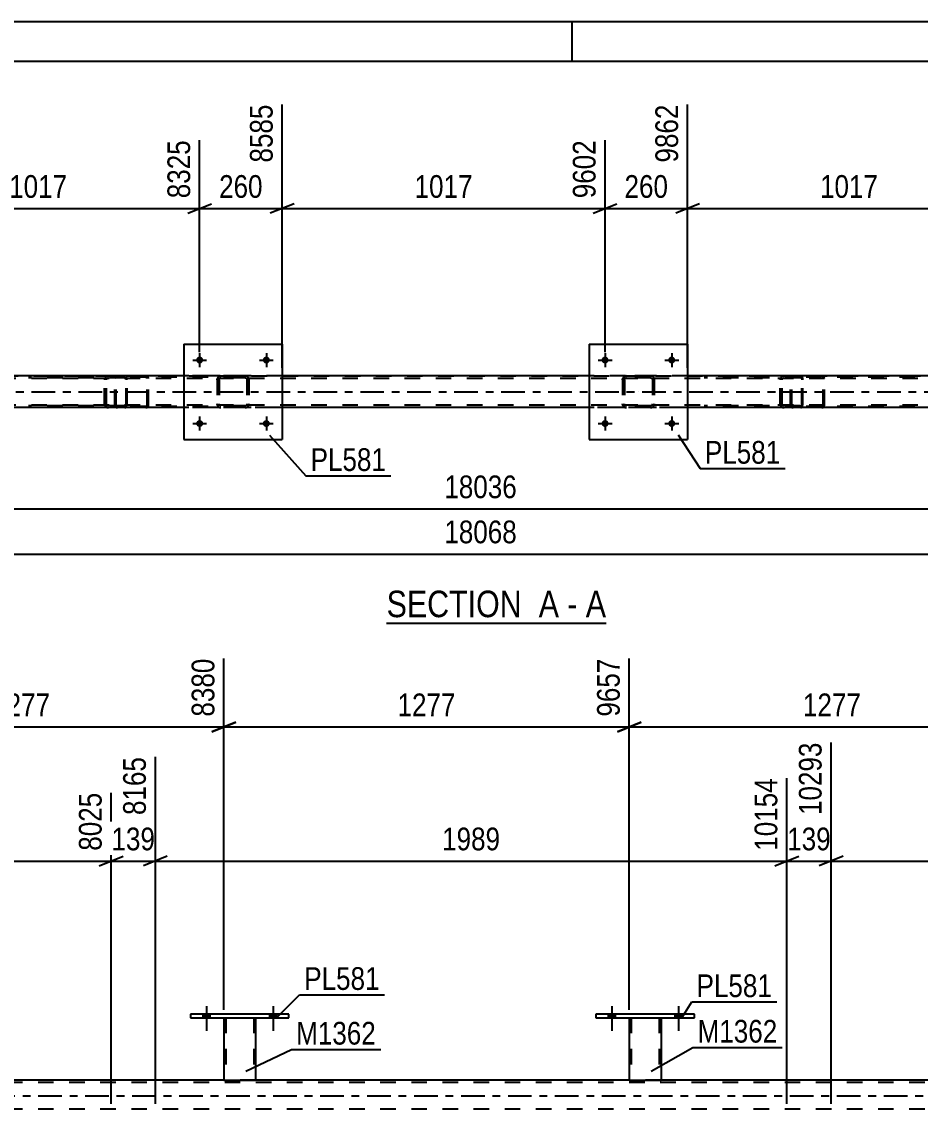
# Model space of a CAD drawing. Header units: millimetres. Extents: x 0 to 841, y 0 to 594.
# Drawn here: x 351.7 to 464.9, y 457 to 594 of the extents above; entities that cross this region are included whole.
import ezdxf

# ---------------------------------------------------------------- set-up
doc = ezdxf.new("R2010")
doc.units = ezdxf.units.MM
doc.linetypes.add('DXK_LINE_DOT2', pattern=[3.9198, 1.9599, -1.9599])
doc.linetypes.add('DXK_LINE_DOT3', pattern=[5.9187, 2.979, -0.9799, 0.9799, -0.9799])
doc.styles.add('Arial Narrow', font='ARIALN.TTF', dxfattribs={"height": 0.2})

# ---------------------------------------------------------------- blocks, each defined once
blk = doc.blocks.new('Unknown-814748569-1133')
at = {"color": 5, "linetype": 'Continuous'}
for p, q in [((841, 594), (0, 594)), ((421, 589), (421, 594)), ((836, 589), (5, 589))]:
    blk.add_line(p, q, dxfattribs=at)
blk = doc.blocks.new('Unknown-814748569-11 - 4858')
at = {"color": 6, "linetype": 'Continuous'}
blk.add_line((397.63, 518.22), (425.28, 518.22), dxfattribs=at)
at = {"color": 0, "linetype": 'Continuous'}
for points in [[(415.74, 518.97), (415.74, 522.47), (397.63, 522.47), (397.63, 518.97)], [(419.34, 518.97), (419.34, 522.47), (416.79, 522.47), (416.79, 518.97)], [(421.67, 518.97), (421.67, 522.47), (420.39, 522.47), (420.39, 518.97)], [(425.28, 518.97), (425.28, 522.47), (422.72, 522.47), (422.72, 518.97)]]:
    blk.add_wipeout(points, dxfattribs=at)
at = {"color": 7, "linetype": 'Continuous', "style": 'Arial Narrow'}
for s, p in [('SECTION ', (397.63, 518.97)), ('A', (416.79, 518.97)), ('A', (422.72, 518.97)), ('-', (420.39, 518.97))]:
    blk.add_text(s, height=3.34, dxfattribs=at).set_placement(p)
blk = doc.blocks.new('Part-814748569-4934 - 4858')
at = {"color": 2, "linetype": 'Continuous'}
for p, q in [((423.15, 553.37), (423.15, 541.37)), ((423.15, 553.37), (435.55, 553.37)), ((435.55, 553.37), (435.55, 541.37)), ((423.15, 541.37), (435.55, 541.37))]:
    blk.add_line(p, q, dxfattribs=at)
blk = doc.blocks.new('Part-814748569-4928 - 4858')
at = {"color": 2, "linetype": 'Continuous'}
for p, q in [((372.07, 553.37), (372.07, 541.37)), ((372.07, 553.37), (384.47, 553.37)), ((384.47, 553.37), (384.47, 541.37)), ((372.07, 541.37), (384.47, 541.37))]:
    blk.add_line(p, q, dxfattribs=at)
blk = doc.blocks.new('Part-814748569-4929 - 4858')
at = {"color": 7, "linetype": 'DXK_LINE_DOT2'}
for p, q in [((376.27, 548.89), (376.3, 549.07)), ((376.3, 549.07), (376.27, 548.89)), ((376.27, 548.89), (376.27, 545.85)), ((376.51, 548.89), (376.52, 548.98)), ((376.51, 548.89), (376.51, 545.85)), ((376.52, 548.98), (376.58, 549.06)), ((376.56, 549.33), (376.75, 549.37)), ((376.75, 549.37), (376.56, 549.33)), ((376.58, 549.06), (376.65, 549.11)), ((376.65, 549.11), (376.75, 549.13)), ((379.79, 549.37), (376.75, 549.37)), ((379.79, 549.13), (376.75, 549.13)), ((379.79, 549.37), (379.97, 549.33)), ((379.97, 549.33), (379.79, 549.37)), ((379.79, 549.13), (379.88, 549.11)), ((379.88, 549.11), (379.95, 549.06)), ((379.95, 549.06), (380.01, 548.98)), ((380.01, 548.98), (380.03, 548.89)), ((380.03, 548.89), (380.03, 545.85)), ((380.23, 549.07), (380.27, 548.89)), ((380.27, 548.89), (380.23, 549.07)), ((380.27, 548.89), (380.27, 545.85)), ((376.3, 545.66), (376.27, 545.85)), ((376.27, 545.85), (376.3, 545.66)), ((376.52, 545.75), (376.51, 545.85)), ((376.58, 545.68), (376.52, 545.75)), ((376.65, 545.62), (376.58, 545.68)), ((376.75, 545.61), (376.65, 545.62)), ((379.79, 545.61), (376.75, 545.61)), ((379.88, 545.62), (379.79, 545.61)), ((379.95, 545.68), (379.88, 545.62)), ((380.01, 545.75), (379.95, 545.68)), ((380.03, 545.85), (380.01, 545.75)), ((380.27, 545.85), (380.23, 545.66)), ((380.23, 545.66), (380.27, 545.85)), ((376.75, 545.37), (376.56, 545.4)), ((376.56, 545.4), (376.75, 545.37)), ((379.79, 545.37), (376.75, 545.37)), ((379.97, 545.4), (379.79, 545.37)), ((379.79, 545.37), (379.97, 545.4))]:
    blk.add_line(p, q, dxfattribs=at)
at = {"color": 7, "linetype": 'DXK_LINE_DOT3'}
blk.add_line((378.27, 547.37), (378.27, 547.37), dxfattribs=at)
at = {"color": 7, "linetype": 'DXK_LINE_DOT2'}
for centre, start, end in [((376.75, 548.89), 112.5, 157.5), ((376.75, 548.89), 112.5, 157.5), ((379.79, 548.89), 22.5, 67.5), ((379.79, 548.89), 22.5, 67.5), ((376.75, 545.85), 202.5, 247.5), ((376.75, 545.85), 202.5, 247.5), ((379.79, 545.85), 292.5, 337.5), ((379.79, 545.85), 292.5, 337.5)]:
    blk.add_arc(centre, 0.48, start, end, dxfattribs=at)
blk = doc.blocks.new('Part-814748569-4935 - 4858')
at = {"color": 7, "linetype": 'DXK_LINE_DOT2'}
for p, q in [((427.35, 548.89), (427.38, 549.07)), ((427.38, 549.07), (427.35, 548.89)), ((427.35, 548.89), (427.35, 545.85)), ((427.59, 548.89), (427.6, 548.98)), ((427.59, 548.89), (427.59, 545.85)), ((427.6, 548.98), (427.66, 549.06)), ((427.64, 549.33), (427.83, 549.37)), ((427.83, 549.37), (427.64, 549.33)), ((427.66, 549.06), (427.73, 549.11)), ((427.73, 549.11), (427.83, 549.13)), ((430.87, 549.37), (427.83, 549.37)), ((430.87, 549.13), (427.83, 549.13)), ((430.87, 549.37), (431.05, 549.33)), ((431.05, 549.33), (430.87, 549.37)), ((430.87, 549.13), (430.96, 549.11)), ((430.96, 549.11), (431.04, 549.06)), ((431.04, 549.06), (431.09, 548.98)), ((431.09, 548.98), (431.11, 548.89)), ((431.11, 548.89), (431.11, 545.85)), ((431.31, 549.07), (431.35, 548.89)), ((431.35, 548.89), (431.31, 549.07)), ((431.35, 548.89), (431.35, 545.85)), ((427.38, 545.66), (427.35, 545.85)), ((427.35, 545.85), (427.38, 545.66)), ((427.6, 545.75), (427.59, 545.85)), ((427.66, 545.68), (427.6, 545.75)), ((427.73, 545.62), (427.66, 545.68)), ((427.83, 545.61), (427.73, 545.62)), ((430.87, 545.61), (427.83, 545.61)), ((430.96, 545.62), (430.87, 545.61)), ((431.04, 545.68), (430.96, 545.62)), ((431.09, 545.75), (431.04, 545.68)), ((431.11, 545.85), (431.09, 545.75)), ((431.35, 545.85), (431.31, 545.66)), ((431.31, 545.66), (431.35, 545.85)), ((427.83, 545.37), (427.64, 545.4)), ((427.64, 545.4), (427.83, 545.37)), ((430.87, 545.37), (427.83, 545.37)), ((431.05, 545.4), (430.87, 545.37)), ((430.87, 545.37), (431.05, 545.4))]:
    blk.add_line(p, q, dxfattribs=at)
at = {"color": 7, "linetype": 'DXK_LINE_DOT3'}
blk.add_line((429.35, 547.37), (429.35, 547.37), dxfattribs=at)
at = {"color": 7, "linetype": 'DXK_LINE_DOT2'}
for centre, start, end in [((427.83, 548.89), 112.5, 157.5), ((427.83, 548.89), 112.5, 157.5), ((430.87, 548.89), 22.5, 67.5), ((430.87, 548.89), 22.5, 67.5), ((427.83, 545.85), 202.5, 247.5), ((427.83, 545.85), 202.5, 247.5), ((430.87, 545.85), 292.5, 337.5), ((430.87, 545.85), 292.5, 337.5)]:
    blk.add_arc(centre, 0.48, start, end, dxfattribs=at)
blk = doc.blocks.new('Bolt-814748569-4872 - 4858')
at = {"linetype": 'Continuous'}
for points in [[(374.51, 551.37, -1), (373.63, 551.37, -1)], [(382.91, 551.37, -1), (382.03, 551.37, -1)]]:
    blk.add_hatch(color=1, dxfattribs=at).paths.add_polyline_path(points)
at = {"color": 1, "linetype": 'Continuous'}
for p, q in [((373.19, 551.37), (374.95, 551.37)), ((374.07, 552.25), (374.07, 550.49)), ((381.59, 551.37), (383.35, 551.37)), ((382.47, 552.25), (382.47, 550.49))]:
    blk.add_line(p, q, dxfattribs=at)
blk = doc.blocks.new('Bolt-814748569-4873 - 4858')
at = {"linetype": 'Continuous'}
for points in [[(374.51, 543.37, -1), (373.63, 543.37, -1)], [(382.91, 543.37, -1), (382.03, 543.37, -1)]]:
    blk.add_hatch(color=1, dxfattribs=at).paths.add_polyline_path(points)
at = {"color": 1, "linetype": 'Continuous'}
for p, q in [((374.07, 544.25), (374.07, 542.49)), ((382.47, 544.25), (382.47, 542.49)), ((373.19, 543.37), (374.95, 543.37)), ((381.59, 543.37), (383.35, 543.37))]:
    blk.add_line(p, q, dxfattribs=at)
blk = doc.blocks.new('Bolt-814748569-4874 - 4858')
at = {"linetype": 'Continuous'}
for points in [[(425.59, 551.37, -1), (424.71, 551.37, -1)], [(433.99, 551.37, -1), (433.11, 551.37, -1)]]:
    blk.add_hatch(color=1, dxfattribs=at).paths.add_polyline_path(points)
at = {"color": 1, "linetype": 'Continuous'}
for p, q in [((424.27, 551.37), (426.03, 551.37)), ((425.15, 552.25), (425.15, 550.49)), ((432.67, 551.37), (434.43, 551.37)), ((433.55, 552.25), (433.55, 550.49))]:
    blk.add_line(p, q, dxfattribs=at)
blk = doc.blocks.new('Bolt-814748569-4875 - 4858')
at = {"linetype": 'Continuous'}
for points in [[(425.59, 543.37, -1), (424.71, 543.37, -1)], [(433.99, 543.37, -1), (433.11, 543.37, -1)]]:
    blk.add_hatch(color=1, dxfattribs=at).paths.add_polyline_path(points)
at = {"color": 1, "linetype": 'Continuous'}
for p, q in [((425.15, 544.25), (425.15, 542.49)), ((433.55, 544.25), (433.55, 542.49)), ((424.27, 543.37), (426.03, 543.37)), ((432.67, 543.37), (434.43, 543.37))]:
    blk.add_line(p, q, dxfattribs=at)
blk = doc.blocks.new('Part-814748569-4973 - 4858')
at = {"color": 7, "linetype": 'DXK_LINE_DOT2'}
for p, q in [((363.41, 549.17), (363.38, 549.05)), ((363.38, 545.69), (363.38, 549.05)), ((363.56, 549.05), (363.57, 549.11)), ((363.56, 545.69), (363.56, 549.05)), ((363.57, 549.11), (363.6, 549.16)), ((363.73, 549.37), (363.59, 549.34)), ((363.6, 549.16), (363.66, 549.19)), ((363.66, 549.19), (363.73, 549.21)), ((379.05, 549.37), (363.73, 549.37)), ((379.05, 549.21), (363.73, 549.21)), ((367.43, 549.34), (367.3, 549.37)), ((367.3, 549.21), (367.37, 549.19)), ((367.37, 549.19), (367.39, 549.18)), ((367.39, 549.18), (367.42, 549.16)), ((367.42, 549.16), (367.46, 549.11)), ((367.46, 549.11), (367.47, 549.05)), ((367.47, 545.69), (367.47, 549.05)), ((367.64, 549.05), (367.62, 549.17)), ((367.64, 545.69), (367.64, 549.05)), ((363.38, 545.69), (363.41, 545.56)), ((363.57, 545.62), (363.56, 545.69)), ((363.6, 545.57), (363.57, 545.62)), ((363.6, 545.57), (363.64, 545.55)), ((363.64, 545.55), (363.66, 545.54)), ((363.66, 545.54), (363.73, 545.53)), ((379.05, 545.53), (363.73, 545.53)), ((367.37, 545.54), (367.3, 545.53)), ((367.42, 545.57), (367.37, 545.54)), ((367.46, 545.62), (367.42, 545.57)), ((367.47, 545.69), (367.46, 545.62)), ((367.62, 545.56), (367.64, 545.69)), ((363.59, 545.39), (363.73, 545.37)), ((379.05, 545.37), (363.73, 545.37)), ((367.3, 545.37), (367.43, 545.39))]:
    blk.add_line(p, q, dxfattribs=at)
for centre, start, end in [((363.71, 549.03), 110.7583, 155.68), ((367.31, 549.03), 24.32, 69.2417), ((363.71, 545.7), 204.32, 249.2417), ((367.31, 545.7), 290.7583, 335.68)]:
    blk.add_arc(centre, 0.331, start, end, dxfattribs=at)
blk = doc.blocks.new('Part-814748569-4974 - 4858')
at = {"color": 7, "linetype": 'DXK_LINE_DOT2'}
for p, q in [((364.66, 549.37), (352.5, 549.37)), ((364.66, 549.13), (352.5, 549.13)), ((362.08, 548.97), (362.07, 548.89)), ((362.07, 545.85), (362.07, 548.89)), ((362.11, 549.07), (362.08, 548.97)), ((362.32, 548.89), (362.34, 548.98)), ((362.32, 545.85), (362.32, 548.89)), ((362.34, 548.98), (362.39, 549.06)), ((362.57, 549.37), (362.38, 549.33)), ((362.39, 549.06), (362.47, 549.11)), ((362.47, 549.11), (362.57, 549.13)), ((363.38, 549.13), (363.38, 549.37)), ((364.76, 549.33), (364.66, 549.37)), ((364.66, 549.13), (364.71, 549.11)), ((364.71, 549.11), (364.76, 549.06)), ((364.85, 549.23), (364.76, 549.33)), ((364.76, 549.06), (364.79, 548.98)), ((364.79, 548.98), (364.8, 548.89)), ((364.8, 545.85), (364.8, 548.89)), ((364.91, 549.07), (364.85, 549.23)), ((364.93, 548.89), (364.91, 549.07)), ((364.93, 545.85), (364.93, 548.89)), ((364.66, 545.61), (352.5, 545.61)), ((362.07, 545.85), (362.08, 545.76)), ((362.08, 545.76), (362.11, 545.66)), ((362.34, 545.75), (362.32, 545.85)), ((362.39, 545.68), (362.34, 545.75)), ((362.47, 545.62), (362.39, 545.68)), ((362.57, 545.61), (362.47, 545.62)), ((363.38, 545.37), (363.38, 545.61)), ((364.71, 545.62), (364.66, 545.61)), ((364.76, 545.68), (364.71, 545.62)), ((364.79, 545.75), (364.76, 545.68)), ((364.76, 545.4), (364.85, 545.51)), ((364.8, 545.85), (364.79, 545.75)), ((364.85, 545.51), (364.86, 545.54)), ((364.86, 545.54), (364.91, 545.66)), ((364.91, 545.66), (364.93, 545.85)), ((364.66, 545.37), (352.5, 545.37)), ((362.38, 545.4), (362.57, 545.37)), ((364.66, 545.37), (364.76, 545.4))]:
    blk.add_line(p, q, dxfattribs=at)
for centre, start, end in [((362.56, 548.87), 111.1941, 156.1506), ((362.56, 545.86), 203.8494, 248.8059)]:
    blk.add_arc(centre, 0.492, start, end, dxfattribs=at)
blk = doc.blocks.new('Part-814748569-4996 - 4858')
at = {"color": 7, "linetype": 'DXK_LINE_DOT2'}
for p, q in [((449.8, 549.37), (437.64, 549.37)), ((449.8, 549.13), (437.64, 549.13)), ((447.22, 548.97), (447.2, 548.89)), ((447.2, 545.85), (447.2, 548.89)), ((447.24, 549.07), (447.22, 548.97)), ((447.45, 548.89), (447.47, 548.98)), ((447.45, 545.85), (447.45, 548.89)), ((447.47, 548.98), (447.53, 549.06)), ((447.7, 549.37), (447.51, 549.33)), ((447.53, 549.06), (447.61, 549.11)), ((447.61, 549.11), (447.7, 549.13)), ((448.52, 549.13), (448.52, 549.37)), ((449.9, 549.33), (449.8, 549.37)), ((449.8, 549.13), (449.85, 549.11)), ((449.85, 549.11), (449.89, 549.06)), ((449.89, 549.06), (449.92, 548.98)), ((449.99, 549.23), (449.9, 549.33)), ((449.92, 548.98), (449.93, 548.89)), ((449.93, 545.85), (449.93, 548.89)), ((450.05, 549.07), (449.99, 549.23)), ((450.07, 548.89), (450.05, 549.07)), ((450.07, 545.85), (450.07, 548.89)), ((449.8, 545.61), (437.64, 545.61)), ((447.2, 545.85), (447.22, 545.76)), ((447.22, 545.76), (447.24, 545.66)), ((447.47, 545.75), (447.45, 545.85)), ((447.53, 545.68), (447.47, 545.75)), ((447.61, 545.62), (447.53, 545.68)), ((447.7, 545.61), (447.61, 545.62)), ((448.52, 545.37), (448.52, 545.61)), ((449.85, 545.62), (449.8, 545.61)), ((449.89, 545.68), (449.85, 545.62)), ((449.92, 545.75), (449.89, 545.68)), ((449.9, 545.4), (449.99, 545.51)), ((449.93, 545.85), (449.92, 545.75)), ((449.99, 545.51), (450, 545.54)), ((450, 545.54), (450.05, 545.66)), ((450.05, 545.66), (450.07, 545.85)), ((449.8, 545.37), (437.64, 545.37)), ((447.51, 545.4), (447.7, 545.37)), ((449.8, 545.37), (449.9, 545.4))]:
    blk.add_line(p, q, dxfattribs=at)
for centre, start, end in [((447.69, 548.87), 111.1941, 156.1506), ((447.69, 545.86), 203.8494, 248.8059)]:
    blk.add_arc(centre, 0.492, start, end, dxfattribs=at)
blk = doc.blocks.new('Part-814748569-5008 - 4858')
at = {"color": 7, "linetype": 'DXK_LINE_DOT2'}
for p, q in [((448.54, 549.17), (448.52, 549.05)), ((448.52, 545.69), (448.52, 549.05)), ((448.69, 549.05), (448.7, 549.11)), ((448.69, 545.69), (448.69, 549.05)), ((448.7, 549.11), (448.74, 549.16)), ((448.86, 549.37), (448.73, 549.34)), ((448.74, 549.16), (448.79, 549.19)), ((448.79, 549.19), (448.86, 549.21)), ((464.19, 549.37), (448.86, 549.37)), ((464.19, 549.21), (448.86, 549.21)), ((452.57, 549.34), (452.44, 549.37)), ((452.44, 549.21), (452.5, 549.19)), ((452.5, 549.19), (452.52, 549.18)), ((452.52, 549.18), (452.56, 549.16)), ((452.56, 549.16), (452.59, 549.11)), ((452.59, 549.11), (452.61, 549.05)), ((452.61, 545.69), (452.61, 549.05)), ((452.78, 549.05), (452.75, 549.17)), ((452.78, 545.69), (452.78, 549.05)), ((448.52, 545.69), (448.54, 545.56)), ((448.7, 545.62), (448.69, 545.69)), ((448.74, 545.57), (448.7, 545.62)), ((448.74, 545.57), (448.77, 545.55)), ((448.77, 545.55), (448.79, 545.54)), ((448.79, 545.54), (448.86, 545.53)), ((464.19, 545.53), (448.86, 545.53)), ((452.5, 545.54), (452.44, 545.53)), ((452.56, 545.57), (452.5, 545.54)), ((452.59, 545.62), (452.56, 545.57)), ((452.61, 545.69), (452.59, 545.62)), ((452.75, 545.56), (452.78, 545.69)), ((448.73, 545.39), (448.86, 545.37)), ((464.19, 545.37), (448.86, 545.37)), ((452.44, 545.37), (452.57, 545.39))]:
    blk.add_line(p, q, dxfattribs=at)
for centre, start, end in [((448.85, 549.03), 110.7583, 155.68), ((452.45, 549.03), 24.32, 69.2417), ((448.85, 545.7), 204.32, 249.2417), ((452.45, 545.7), 290.7583, 335.68)]:
    blk.add_arc(centre, 0.331, start, end, dxfattribs=at)
blk = doc.blocks.new('Part-814748569-5058 - 4858')
at = {"color": 7, "linetype": 'DXK_LINE_DOT2'}
for p, q in [((98.38, 549.37), (762.48, 549.37)), ((762.48, 549.05), (98.38, 549.05)), ((384.47, 549.37), (372.07, 549.37)), ((435.55, 549.37), (423.15, 549.37)), ((762.48, 545.69), (98.38, 545.69)), ((759.33, 545.37), (98.38, 545.37)), ((384.47, 545.37), (372.07, 545.37)), ((435.55, 545.37), (423.15, 545.37))]:
    blk.add_line(p, q, dxfattribs=at)
at = {"color": 2, "linetype": 'Continuous'}
for p, q in [((372.07, 549.37), (333.38, 549.37)), ((423.15, 549.37), (384.47, 549.37)), ((474.23, 549.37), (435.55, 549.37)), ((372.07, 545.37), (333.38, 545.37)), ((423.15, 545.37), (384.47, 545.37)), ((474.23, 545.37), (435.55, 545.37))]:
    blk.add_line(p, q, dxfattribs=at)
at = {"color": 7, "linetype": 'DXK_LINE_DOT3'}
blk.add_line((98.38, 547.37), (762.48, 547.37), dxfattribs=at)
blk = doc.blocks.new('Bolt-814748569-3022 - 3014')
at = {"linetype": 'Continuous'}
for points in [[(374.48, 468.48), (375.36, 468.48), (375.36, 468.96), (374.48, 468.96)], [(382.88, 468.48), (383.76, 468.48), (383.76, 468.96), (382.88, 468.96)]]:
    blk.add_hatch(color=1, dxfattribs=at).paths.add_polyline_path(points)
at = {"color": 1, "linetype": 'Continuous'}
for p, q in [((374.48, 468.96), (374.48, 468.48)), ((374.92, 469.96), (374.92, 466.84)), ((375.36, 468.96), (375.36, 468.48)), ((382.88, 468.96), (382.88, 468.48)), ((383.32, 469.96), (383.32, 466.84)), ((383.76, 468.96), (383.76, 468.48))]:
    blk.add_line(p, q, dxfattribs=at)
blk = doc.blocks.new('Part-814748569-3112 - 3014')
at = {"color": 7, "linetype": 'DXK_LINE_DOT2'}
for p, q in [((428.2, 468.49), (432.2, 468.49)), ((428.2, 468.48), (428.2, 468.49)), ((428.2, 468.49), (428.2, 468.48)), ((428.44, 468.49), (428.44, 460.64)), ((431.96, 468.49), (431.96, 460.64)), ((432.2, 468.49), (432.2, 468.48)), ((432.2, 468.48), (432.2, 468.49)), ((431.9, 460.64), (431.94, 460.64)), ((431.9, 460.64), (431.94, 460.64)), ((431.94, 460.64), (431.96, 460.64)), ((431.94, 460.64), (431.96, 460.64))]:
    blk.add_line(p, q, dxfattribs=at)
at = {"color": 2, "linetype": 'Continuous'}
for p, q in [((428.2, 468.48), (428.2, 460.64)), ((432.2, 468.48), (432.2, 460.64)), ((428.2, 460.64), (432.2, 460.64))]:
    blk.add_line(p, q, dxfattribs=at)
blk = doc.blocks.new('Part-814748569-3139 - 3014')
at = {"color": 2, "linetype": 'Continuous'}
for p, q in [((424, 468.96), (424, 468.48)), ((436.4, 468.96), (424, 468.96)), ((436.4, 468.48), (436.4, 468.96)), ((424, 468.48), (436.4, 468.48))]:
    blk.add_line(p, q, dxfattribs=at)
blk = doc.blocks.new('Part-814748569-3144 - 3014')
at = {"color": 7, "linetype": 'DXK_LINE_DOT2'}
for p, q in [((377.12, 468.49), (381.12, 468.49)), ((377.12, 468.48), (377.12, 468.49)), ((377.12, 468.49), (377.12, 468.48)), ((377.36, 468.49), (377.36, 460.64)), ((380.88, 468.49), (380.88, 460.64)), ((381.12, 468.49), (381.12, 468.48)), ((381.12, 468.48), (381.12, 468.49)), ((380.82, 460.64), (380.86, 460.64)), ((380.82, 460.64), (380.86, 460.64)), ((380.86, 460.64), (380.88, 460.64)), ((380.86, 460.64), (380.88, 460.64))]:
    blk.add_line(p, q, dxfattribs=at)
at = {"color": 2, "linetype": 'Continuous'}
for p, q in [((377.12, 468.48), (377.12, 460.64)), ((381.12, 468.48), (381.12, 460.64)), ((377.12, 460.64), (381.12, 460.64))]:
    blk.add_line(p, q, dxfattribs=at)
blk = doc.blocks.new('Part-814748569-3149 - 3014')
at = {"color": 2, "linetype": 'Continuous'}
for p, q in [((372.92, 468.96), (372.92, 468.48)), ((385.32, 468.96), (372.92, 468.96)), ((385.32, 468.48), (385.32, 468.96)), ((372.92, 468.48), (385.32, 468.48))]:
    blk.add_line(p, q, dxfattribs=at)
blk = doc.blocks.new('Bolt-814748569-3228 - 3014')
at = {"linetype": 'Continuous'}
for points in [[(425.56, 468.48), (426.44, 468.48), (426.44, 468.96), (425.56, 468.96)], [(433.96, 468.48), (434.84, 468.48), (434.84, 468.96), (433.96, 468.96)]]:
    blk.add_hatch(color=1, dxfattribs=at).paths.add_polyline_path(points)
at = {"color": 1, "linetype": 'Continuous'}
for p, q in [((425.56, 468.96), (425.56, 468.48)), ((426, 469.96), (426, 466.84)), ((426.44, 468.96), (426.44, 468.48)), ((433.96, 468.96), (433.96, 468.48)), ((434.4, 469.96), (434.4, 466.84)), ((434.84, 468.96), (434.84, 468.48))]:
    blk.add_line(p, q, dxfattribs=at)
blk = doc.blocks.new('Bolt-814748569-3229 - 3014')
at = {"linetype": 'Continuous'}
for points in [[(425.56, 468.48), (426.44, 468.48), (426.44, 468.96), (425.56, 468.96)], [(433.96, 468.48), (434.84, 468.48), (434.84, 468.96), (433.96, 468.96)]]:
    blk.add_hatch(color=1, dxfattribs=at).paths.add_polyline_path(points)
at = {"color": 1, "linetype": 'Continuous'}
for p, q in [((425.56, 468.96), (425.56, 468.48)), ((426, 469.96), (426, 466.84)), ((426.44, 468.96), (426.44, 468.48)), ((433.96, 468.96), (433.96, 468.48)), ((434.4, 469.96), (434.4, 466.84)), ((434.84, 468.96), (434.84, 468.48))]:
    blk.add_line(p, q, dxfattribs=at)
blk = doc.blocks.new('Bolt-814748569-3230 - 3014')
at = {"linetype": 'Continuous'}
for points in [[(374.48, 468.48), (375.36, 468.48), (375.36, 468.96), (374.48, 468.96)], [(382.88, 468.48), (383.76, 468.48), (383.76, 468.96), (382.88, 468.96)]]:
    blk.add_hatch(color=1, dxfattribs=at).paths.add_polyline_path(points)
at = {"color": 1, "linetype": 'Continuous'}
for p, q in [((374.48, 468.96), (374.48, 468.48)), ((374.92, 469.96), (374.92, 466.84)), ((375.36, 468.96), (375.36, 468.48)), ((382.88, 468.96), (382.88, 468.48)), ((383.32, 469.96), (383.32, 466.84)), ((383.76, 468.96), (383.76, 468.48))]:
    blk.add_line(p, q, dxfattribs=at)
blk = doc.blocks.new('Part-814748569-3323 - 3014')
at = {"color": 2, "linetype": 'Continuous'}
for p, q in [((377.12, 460.64), (330.04, 460.64)), ((428.2, 460.64), (381.12, 460.64)), ((479.28, 460.64), (432.2, 460.64))]:
    blk.add_line(p, q, dxfattribs=at)
at = {"color": 7, "linetype": 'DXK_LINE_DOT2'}
for p, q in [((381.12, 460.64), (377.12, 460.64)), ((432.2, 460.64), (428.2, 460.64)), ((763.33, 460.32), (99.23, 460.32)), ((763.33, 456.96), (99.23, 456.96))]:
    blk.add_line(p, q, dxfattribs=at)
at = {"color": 7, "linetype": 'DXK_LINE_DOT3'}
blk.add_line((99.23, 458.64), (763.33, 458.64), dxfattribs=at)
blk = doc.blocks.new('StraightDimension-814748569-13709 - 4858')
at = {"color": 7, "linetype": 'Continuous'}
for p, q in [((384.47, 550.37), (384.47, 583.57)), ((425.15, 552.37), (425.15, 579.07)), ((385.97, 571.06), (382.97, 569.86)), ((384.47, 570.46), (425.15, 570.46)), ((423.65, 569.86), (426.65, 571.06))]:
    blk.add_line(p, q, dxfattribs=at)
at = {"color": 0}
blk.add_wipeout([(409.06, 571.21), (409.06, 575.41), (400.55, 575.41), (400.55, 571.21)], dxfattribs=at)
at = {"color": 3, "style": 'Arial Narrow'}
blk.add_text('1017', height=2.863, dxfattribs=at).set_placement((401.15, 571.81))
at = {"color": 0, "linetype": 'Continuous'}
blk.add_wipeout([(424.55, 579.67), (420.35, 579.67), (420.35, 571.16), (424.55, 571.16)], dxfattribs=at)
at = {"color": 3, "linetype": 'Continuous', "style": 'Arial Narrow'}
blk.add_text('9602', height=2.863, rotation=90.0002, dxfattribs=at).set_placement((423.95, 571.76))
blk = doc.blocks.new('StraightDimension-814748569-13707 - 4858')
at = {"color": 7, "linetype": 'Continuous'}
for p, q in [((435.55, 550.37), (435.55, 583.57)), ((476.23, 552.37), (476.23, 580.9)), ((437.05, 571.06), (434.05, 569.86)), ((435.55, 570.46), (476.23, 570.46)), ((474.73, 569.86), (477.73, 571.06))]:
    blk.add_line(p, q, dxfattribs=at)
at = {"color": 0}
blk.add_wipeout([(460.14, 571.21), (460.14, 575.41), (451.63, 575.41), (451.63, 571.21)], dxfattribs=at)
at = {"color": 3, "style": 'Arial Narrow'}
blk.add_text('1017', height=2.863, dxfattribs=at).set_placement((452.23, 571.81))
at = {"color": 0, "linetype": 'Continuous'}
blk.add_wipeout([(475.63, 581.5), (471.43, 581.5), (471.43, 571.16), (475.63, 571.16)], dxfattribs=at)
at = {"color": 3, "linetype": 'Continuous', "style": 'Arial Narrow'}
blk.add_text('10879', height=2.863, rotation=90.0002, dxfattribs=at).set_placement((475.03, 571.76))
blk = doc.blocks.new('StraightDimension-814748569-5116 - 4858')
at = {"color": 7, "linetype": 'Continuous'}
blk.add_line((55.82, 526.93), (763.12, 526.93), dxfattribs=at)
at = {"color": 0}
blk.add_wipeout([(414.64, 527.68), (414.64, 531.88), (404.3, 531.88), (404.3, 527.68)], dxfattribs=at)
at = {"color": 3, "style": 'Arial Narrow'}
blk.add_text('18068', height=2.863, dxfattribs=at).set_placement((404.9, 528.28))
blk = doc.blocks.new('StraightDimension-814748569-5137 - 4858')
at = {"color": 7, "linetype": 'Continuous'}
blk.add_line((56.46, 532.61), (762.48, 532.61), dxfattribs=at)
at = {"color": 0}
blk.add_wipeout([(414.64, 533.36), (414.64, 537.56), (404.3, 537.56), (404.3, 533.36)], dxfattribs=at)
at = {"color": 3, "style": 'Arial Narrow'}
blk.add_text('18036', height=2.863, dxfattribs=at).set_placement((404.9, 533.96))
blk = doc.blocks.new('StraightDimension-814748569-13708 - 4858')
at = {"color": 7, "linetype": 'Continuous'}
for p, q in [((435.55, 550.37), (435.55, 583.57)), ((425.15, 552.37), (425.15, 579.07)), ((423.65, 569.86), (426.65, 571.06)), ((425.15, 570.46), (435.55, 570.46)), ((437.05, 571.06), (434.05, 569.86))]:
    blk.add_line(p, q, dxfattribs=at)
at = {"color": 0}
blk.add_wipeout([(433.69, 571.21), (433.69, 575.41), (427, 575.41), (427, 571.21)], dxfattribs=at)
at = {"color": 3, "style": 'Arial Narrow'}
blk.add_text('260', height=2.863, dxfattribs=at).set_placement((427.6, 571.81))
at = {"color": 0, "linetype": 'Continuous'}
blk.add_wipeout([(434.95, 584.17), (430.75, 584.17), (430.75, 575.66), (434.95, 575.66)], dxfattribs=at)
at = {"color": 3, "linetype": 'Continuous', "style": 'Arial Narrow'}
blk.add_text('9862', height=2.863, rotation=90.0002, dxfattribs=at).set_placement((434.35, 576.26))
blk = doc.blocks.new('StraightDimension-814748569-13710 - 4858')
at = {"color": 7, "linetype": 'Continuous'}
for p, q in [((384.47, 550.37), (384.47, 583.57)), ((374.07, 552.37), (374.07, 579.07)), ((372.57, 569.86), (375.57, 571.06)), ((374.07, 570.46), (384.47, 570.46)), ((385.97, 571.06), (382.97, 569.86))]:
    blk.add_line(p, q, dxfattribs=at)
at = {"color": 0}
blk.add_wipeout([(382.61, 571.21), (382.61, 575.41), (375.92, 575.41), (375.92, 571.21)], dxfattribs=at)
at = {"color": 3, "style": 'Arial Narrow'}
blk.add_text('260', height=2.863, dxfattribs=at).set_placement((376.52, 571.81))
at = {"color": 0, "linetype": 'Continuous'}
blk.add_wipeout([(383.87, 584.17), (379.67, 584.17), (379.67, 575.66), (383.87, 575.66)], dxfattribs=at)
at = {"color": 3, "linetype": 'Continuous', "style": 'Arial Narrow'}
blk.add_text('8585', height=2.863, rotation=90.0002, dxfattribs=at).set_placement((383.27, 576.26))
blk = doc.blocks.new('StraightDimension-814748569-13711 - 4858')
at = {"color": 7, "linetype": 'Continuous'}
for p, q in [((333.38, 550.37), (333.38, 583.57)), ((374.07, 552.37), (374.07, 579.07)), ((334.88, 571.06), (331.88, 569.86)), ((333.38, 570.46), (374.07, 570.46)), ((372.57, 569.86), (375.57, 571.06))]:
    blk.add_line(p, q, dxfattribs=at)
at = {"color": 0}
blk.add_wipeout([(357.98, 571.21), (357.98, 575.41), (349.47, 575.41), (349.47, 571.21)], dxfattribs=at)
at = {"color": 3, "style": 'Arial Narrow'}
blk.add_text('1017', height=2.863, dxfattribs=at).set_placement((350.07, 571.81))
at = {"color": 0, "linetype": 'Continuous'}
blk.add_wipeout([(373.47, 579.67), (369.27, 579.67), (369.27, 571.16), (373.47, 571.16)], dxfattribs=at)
at = {"color": 3, "linetype": 'Continuous', "style": 'Arial Narrow'}
blk.add_text('8325', height=2.863, rotation=90.0002, dxfattribs=at).set_placement((372.87, 571.76))
blk = doc.blocks.new('StraightDimension-814748569-4182 - 3014')
at = {"color": 7, "linetype": 'Continuous'}
for p, q in [((453.63, 457.64), (453.63, 503.18)), ((448.05, 457.64), (448.05, 498.68)), ((446.55, 487.64), (449.55, 488.84)), ((448.05, 488.24), (453.63, 488.24)), ((455.13, 488.84), (452.13, 487.64))]:
    blk.add_line(p, q, dxfattribs=at)
at = {"color": 0}
blk.add_wipeout([(454.18, 488.99), (454.18, 493.19), (447.5, 493.19), (447.5, 488.99)], dxfattribs=at)
at = {"color": 3, "style": 'Arial Narrow'}
blk.add_text('139', height=2.863, dxfattribs=at).set_placement((448.1, 489.59))
at = {"color": 0, "linetype": 'Continuous'}
blk.add_wipeout([(453.03, 503.78), (448.83, 503.78), (448.83, 493.44), (453.03, 493.44)], dxfattribs=at)
at = {"color": 3, "linetype": 'Continuous', "style": 'Arial Narrow'}
blk.add_text('10293', height=2.863, rotation=90.0002, dxfattribs=at).set_placement((452.43, 494.04))
blk = doc.blocks.new('StraightDimension-814748569-4115 - 3014')
at = {"color": 7, "linetype": 'Continuous'}
for p, q in [((283.36, 457.64), (283.36, 501.35)), ((362.92, 457.64), (362.92, 496.85)), ((284.86, 488.84), (281.86, 487.64)), ((283.36, 488.24), (362.92, 488.24)), ((361.42, 487.64), (364.42, 488.84))]:
    blk.add_line(p, q, dxfattribs=at)
at = {"color": 0}
blk.add_wipeout([(327.39, 488.99), (327.39, 493.19), (318.88, 493.19), (318.88, 488.99)], dxfattribs=at)
at = {"color": 3, "style": 'Arial Narrow'}
blk.add_text('1989', height=2.863, dxfattribs=at).set_placement((319.48, 489.59))
at = {"color": 0, "linetype": 'Continuous'}
blk.add_wipeout([(362.32, 497.45), (358.12, 497.45), (358.12, 488.94), (362.32, 488.94)], dxfattribs=at)
at = {"color": 3, "linetype": 'Continuous', "style": 'Arial Narrow'}
blk.add_text('8025', height=2.863, rotation=90.0002, dxfattribs=at).set_placement((361.72, 489.54))
blk = doc.blocks.new('StraightDimension-814748569-4134 - 3014')
at = {"color": 7, "linetype": 'Continuous'}
for p, q in [((368.49, 457.64), (368.49, 501.35)), ((362.92, 457.64), (362.92, 496.85)), ((361.42, 487.64), (364.42, 488.84)), ((362.92, 488.24), (368.49, 488.24)), ((369.99, 488.84), (366.99, 487.64))]:
    blk.add_line(p, q, dxfattribs=at)
at = {"color": 0}
blk.add_wipeout([(369.05, 488.99), (369.05, 493.19), (362.36, 493.19), (362.36, 488.99)], dxfattribs=at)
at = {"color": 3, "style": 'Arial Narrow'}
blk.add_text('139', height=2.863, dxfattribs=at).set_placement((362.96, 489.59))
at = {"color": 0, "linetype": 'Continuous'}
blk.add_wipeout([(367.89, 501.95), (363.69, 501.95), (363.69, 493.44), (367.89, 493.44)], dxfattribs=at)
at = {"color": 3, "linetype": 'Continuous', "style": 'Arial Narrow'}
blk.add_text('8165', height=2.863, rotation=90.0002, dxfattribs=at).set_placement((367.29, 494.04))
blk = doc.blocks.new('StraightDimension-814748569-4158 - 3014')
at = {"color": 7, "linetype": 'Continuous'}
for p, q in [((368.49, 457.64), (368.49, 501.35)), ((448.05, 457.64), (448.05, 498.68)), ((369.99, 488.84), (366.99, 487.64)), ((368.49, 488.24), (448.05, 488.24)), ((446.55, 487.64), (449.55, 488.84))]:
    blk.add_line(p, q, dxfattribs=at)
at = {"color": 0}
blk.add_wipeout([(412.53, 488.99), (412.53, 493.19), (404.02, 493.19), (404.02, 488.99)], dxfattribs=at)
at = {"color": 3, "style": 'Arial Narrow'}
blk.add_text('1989', height=2.863, dxfattribs=at).set_placement((404.62, 489.59))
at = {"color": 0, "linetype": 'Continuous'}
blk.add_wipeout([(447.45, 499.28), (443.25, 499.28), (443.25, 488.94), (447.45, 488.94)], dxfattribs=at)
at = {"color": 3, "linetype": 'Continuous', "style": 'Arial Narrow'}
blk.add_text('10154', height=2.863, rotation=90.0002, dxfattribs=at).set_placement((446.85, 489.54))
blk = doc.blocks.new('StraightDimension-814748569-4201 - 3014')
at = {"color": 7, "linetype": 'Continuous'}
for p, q in [((453.63, 457.64), (453.63, 503.18)), ((533.19, 457.64), (533.19, 498.68)), ((455.13, 488.84), (452.13, 487.64)), ((453.63, 488.24), (533.19, 488.24)), ((531.69, 487.64), (534.69, 488.84))]:
    blk.add_line(p, q, dxfattribs=at)
at = {"color": 0}
blk.add_wipeout([(497.66, 488.99), (497.66, 493.19), (489.15, 493.19), (489.15, 488.99)], dxfattribs=at)
at = {"color": 3, "style": 'Arial Narrow'}
blk.add_text('1989', height=2.863, dxfattribs=at).set_placement((489.75, 489.59))
at = {"color": 0, "linetype": 'Continuous'}
blk.add_wipeout([(532.59, 499.28), (528.39, 499.28), (528.39, 488.94), (532.59, 488.94)], dxfattribs=at)
at = {"color": 3, "linetype": 'Continuous', "style": 'Arial Narrow'}
blk.add_text('12282', height=2.863, rotation=90.0002, dxfattribs=at).set_placement((531.99, 489.54))
blk = doc.blocks.new('StraightDimension-814748569-14829 - 3014')
at = {"color": 7, "linetype": 'Continuous'}
for p, q in [((479.28, 469.49), (479.28, 515.58)), ((428.2, 469.49), (428.2, 513.76)), ((429.7, 505.74), (426.7, 504.54)), ((477.78, 504.54), (480.78, 505.74)), ((428.2, 505.14), (479.28, 505.14))]:
    blk.add_line(p, q, dxfattribs=at)
at = {"color": 0}
blk.add_wipeout([(457.99, 505.89), (457.99, 510.09), (449.48, 510.09), (449.48, 505.89)], dxfattribs=at)
at = {"color": 3, "style": 'Arial Narrow'}
blk.add_text('1277', height=2.863, dxfattribs=at).set_placement((450.08, 506.49))
at = {"color": 0, "linetype": 'Continuous'}
blk.add_wipeout([(478.68, 516.18), (474.48, 516.18), (474.48, 505.84), (478.68, 505.84)], dxfattribs=at)
at = {"color": 3, "linetype": 'Continuous', "style": 'Arial Narrow'}
blk.add_text('10934', height=2.863, rotation=90.0002, dxfattribs=at).set_placement((478.08, 506.44))
blk = doc.blocks.new('StraightDimension-814748569-14830 - 3014')
at = {"color": 7, "linetype": 'Continuous'}
for p, q in [((377.12, 469.49), (377.12, 513.76)), ((428.2, 469.49), (428.2, 513.76)), ((378.62, 505.74), (375.62, 504.54)), ((426.7, 504.54), (429.7, 505.74)), ((377.12, 505.14), (428.2, 505.14))]:
    blk.add_line(p, q, dxfattribs=at)
at = {"color": 0}
blk.add_wipeout([(406.91, 505.89), (406.91, 510.09), (398.4, 510.09), (398.4, 505.89)], dxfattribs=at)
at = {"color": 3, "style": 'Arial Narrow'}
blk.add_text('1277', height=2.863, dxfattribs=at).set_placement((399, 506.49))
at = {"color": 0, "linetype": 'Continuous'}
blk.add_wipeout([(427.6, 514.36), (423.4, 514.36), (423.4, 505.84), (427.6, 505.84)], dxfattribs=at)
at = {"color": 3, "linetype": 'Continuous', "style": 'Arial Narrow'}
blk.add_text('9657', height=2.863, rotation=90.0002, dxfattribs=at).set_placement((427, 506.44))
blk = doc.blocks.new('StraightDimension-814748569-14831 - 3014')
at = {"color": 7, "linetype": 'Continuous'}
for p, q in [((326.04, 469.49), (326.04, 513.76)), ((377.12, 469.49), (377.12, 513.76)), ((327.54, 505.74), (324.54, 504.54)), ((375.62, 504.54), (378.62, 505.74)), ((326.04, 505.14), (377.12, 505.14))]:
    blk.add_line(p, q, dxfattribs=at)
at = {"color": 0}
blk.add_wipeout([(355.83, 505.89), (355.83, 510.09), (347.32, 510.09), (347.32, 505.89)], dxfattribs=at)
at = {"color": 3, "style": 'Arial Narrow'}
blk.add_text('1277', height=2.863, dxfattribs=at).set_placement((347.92, 506.49))
at = {"color": 0, "linetype": 'Continuous'}
blk.add_wipeout([(376.52, 514.36), (372.32, 514.36), (372.32, 505.84), (376.52, 505.84)], dxfattribs=at)
at = {"color": 3, "linetype": 'Continuous', "style": 'Arial Narrow'}
blk.add_text('8380', height=2.863, rotation=90.0002, dxfattribs=at).set_placement((375.92, 506.44))
blk = doc.blocks.new('Mark-814748569-4930 - 4858')
at = {"color": 0}
blk.add_wipeout([(447.24, 538.31), (447.24, 541.31), (437.73, 541.31), (437.73, 538.31)], dxfattribs=at)
blk.add_wipeout([(447.24, 538.31), (447.24, 541.31), (437.73, 541.31), (437.73, 538.31)], dxfattribs=at)
at = {"color": 30, "linetype": 'Continuous'}
for p, q in [((434.36, 541.96), (437.13, 537.71)), ((437.13, 537.71), (447.84, 537.71))]:
    blk.add_line(p, q, dxfattribs=at)
at = {"color": 3, "style": 'Arial Narrow'}
blk.add_text('PL581', height=2.863, dxfattribs=at).set_placement((437.73, 538.31))
blk = doc.blocks.new('Mark-814748569-4924 - 4858')
at = {"color": 0}
blk.add_wipeout([(397.55, 537.39), (397.55, 540.39), (388.05, 540.39), (388.05, 537.39)], dxfattribs=at)
blk.add_wipeout([(397.55, 537.39), (397.55, 540.39), (388.05, 540.39), (388.05, 537.39)], dxfattribs=at)
at = {"color": 30, "linetype": 'Continuous'}
for p, q in [((382.85, 541.92), (387.45, 536.79)), ((387.45, 536.79), (398.15, 536.79))]:
    blk.add_line(p, q, dxfattribs=at)
at = {"color": 3, "style": 'Arial Narrow'}
blk.add_text('PL581', height=2.863, dxfattribs=at).set_placement((388.05, 537.39))
blk = doc.blocks.new('Mark-814748569-3145 - 3014')
at = {"color": 0}
blk.add_wipeout([(396.75, 472), (396.75, 475), (387.25, 475), (387.25, 472)], dxfattribs=at)
blk.add_wipeout([(396.75, 472), (396.75, 475), (387.25, 475), (387.25, 472)], dxfattribs=at)
at = {"color": 30, "linetype": 'Continuous'}
for p, q in [((383.73, 468.48), (386.65, 471.4)), ((386.65, 471.4), (397.35, 471.4))]:
    blk.add_line(p, q, dxfattribs=at)
at = {"color": 3, "style": 'Arial Narrow'}
blk.add_text('PL581', height=2.863, dxfattribs=at).set_placement((387.25, 472))
blk = doc.blocks.new('Mark-814748569-3135 - 3014')
at = {"color": 0}
blk.add_wipeout([(446.18, 471.09), (446.18, 474.09), (436.68, 474.09), (436.68, 471.09)], dxfattribs=at)
blk.add_wipeout([(446.18, 471.09), (446.18, 474.09), (436.68, 474.09), (436.68, 471.09)], dxfattribs=at)
at = {"color": 30, "linetype": 'Continuous'}
for p, q in [((434.81, 468.48), (436.08, 470.49)), ((436.08, 470.49), (446.78, 470.49))]:
    blk.add_line(p, q, dxfattribs=at)
at = {"color": 3, "style": 'Arial Narrow'}
blk.add_text('PL581', height=2.863, dxfattribs=at).set_placement((436.68, 471.09))
blk = doc.blocks.new('Mark-814748569-3108 - 3014')
at = {"color": 0}
blk.add_wipeout([(446.86, 465.36), (446.86, 468.36), (436.81, 468.36), (436.81, 465.36)], dxfattribs=at)
blk.add_wipeout([(446.86, 465.36), (446.86, 468.36), (436.81, 468.36), (436.81, 465.36)], dxfattribs=at)
at = {"color": 30, "linetype": 'Continuous'}
for p, q in [((430.97, 461.75), (436.21, 464.76)), ((436.21, 464.76), (447.46, 464.76))]:
    blk.add_line(p, q, dxfattribs=at)
at = {"color": 3, "style": 'Arial Narrow'}
blk.add_text('M1362', height=2.863, dxfattribs=at).set_placement((436.81, 465.36))
blk = doc.blocks.new('Mark-814748569-3140 - 3014')
at = {"color": 0}
blk.add_wipeout([(396.28, 465.11), (396.28, 468.11), (386.23, 468.11), (386.23, 465.11)], dxfattribs=at)
blk.add_wipeout([(396.28, 465.11), (396.28, 468.11), (386.23, 468.11), (386.23, 465.11)], dxfattribs=at)
at = {"color": 30, "linetype": 'Continuous'}
for p, q in [((379.89, 461.75), (385.63, 464.51)), ((385.63, 464.51), (396.88, 464.51))]:
    blk.add_line(p, q, dxfattribs=at)
at = {"color": 3, "style": 'Arial Narrow'}
blk.add_text('M1362', height=2.863, dxfattribs=at).set_placement((386.23, 465.11))

msp = doc.modelspace()

# ---------------------------------------------------------------- block references
for name in ['Unknown-814748569-1133', 'Part-814748569-4928 - 4858', 'Part-814748569-4934 - 4858', 'Part-814748569-5058 - 4858', 'Bolt-814748569-4872 - 4858', 'Bolt-814748569-4874 - 4858', 'Part-814748569-4974 - 4858', 'Part-814748569-4973 - 4858', 'Part-814748569-4929 - 4858', 'Part-814748569-4935 - 4858', 'Part-814748569-4996 - 4858', 'Part-814748569-5008 - 4858', 'Bolt-814748569-4873 - 4858', 'Bolt-814748569-4875 - 4858', 'Part-814748569-3149 - 3014', 'Bolt-814748569-3022 - 3014', 'Bolt-814748569-3230 - 3014', 'Part-814748569-3139 - 3014', 'Bolt-814748569-3228 - 3014', 'Bolt-814748569-3229 - 3014', 'Part-814748569-3144 - 3014', 'Part-814748569-3112 - 3014', 'Part-814748569-3323 - 3014']:
    msp.add_blockref(name, (0, 0))

# ---------------------------------------------------------------- next in the draw order: block references
for name in ['StraightDimension-814748569-13709 - 4858', 'StraightDimension-814748569-13707 - 4858', 'StraightDimension-814748569-5116 - 4858', 'Unknown-814748569-11 - 4858', 'StraightDimension-814748569-4182 - 3014', 'StraightDimension-814748569-4115 - 3014']:
    msp.add_blockref(name, (0, 0))

# ---------------------------------------------------------------- next in the draw order: block references
for name in ['StraightDimension-814748569-13710 - 4858', 'StraightDimension-814748569-13708 - 4858', 'StraightDimension-814748569-5137 - 4858', 'StraightDimension-814748569-4201 - 3014', 'StraightDimension-814748569-4134 - 3014']:
    msp.add_blockref(name, (0, 0))

# ---------------------------------------------------------------- next in the draw order: block references
for name in ['StraightDimension-814748569-13711 - 4858', 'Mark-814748569-4924 - 4858', 'Mark-814748569-4930 - 4858', 'StraightDimension-814748569-4158 - 3014']:
    msp.add_blockref(name, (0, 0))

# ---------------------------------------------------------------- next in the draw order: block references
msp.add_blockref('StraightDimension-814748569-14829 - 3014', (0, 0))

# ---------------------------------------------------------------- next in the draw order: block references
for name in ['StraightDimension-814748569-14830 - 3014', 'Mark-814748569-3135 - 3014']:
    msp.add_blockref(name, (0, 0))

# ---------------------------------------------------------------- next in the draw order: block references
for name in ['StraightDimension-814748569-14831 - 3014', 'Mark-814748569-3145 - 3014', 'Mark-814748569-3108 - 3014']:
    msp.add_blockref(name, (0, 0))

# ---------------------------------------------------------------- next in the draw order: block references
msp.add_blockref('Mark-814748569-3140 - 3014', (0, 0))

doc.saveas('drawing.dxf')
